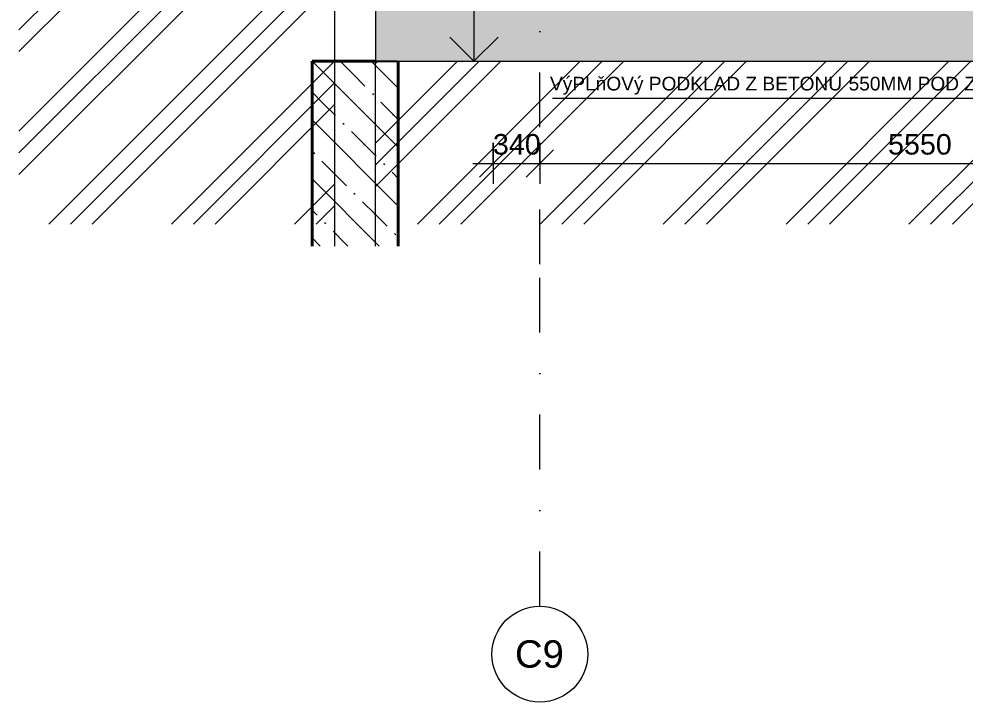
# Model space of a CAD drawing. Header units: millimetres. Extents: x 51291 to 245431, y -8645 to 72638.
# Drawn here: x 81942 to 88856, y -7883 to -2891 of the extents above; entities that cross this region are included whole.
import ezdxf

# ---------------------------------------------------------------- set-up
doc = ezdxf.new("R2010")
doc.units = ezdxf.units.MM
doc.linetypes.add('HA_DashDot_10mm-S3mm', pattern=[1000, 400, -300, 0, -300])
for name, color, linetype, lineweight in [('A-____-____-DIMS', 9, 'Continuous', 5), ('A-____-____-DIMS-100', 9, 'Continuous', 5), ('A-DETL-____-OTLN', 9, 'Continuous', 25), ('A-DETL-____-THIN', 9, 'Continuous', 9), ('A-DETL-____-WIDE', 9, 'Continuous', 40), ('A-DETL-GENF-OTLN', 9, 'Continuous', 9), ('G-____-____-DIMS', 9, 'Continuous', 5), ('G-____-____-TEXT', 9, 'Continuous', 5), ('S-GRID-____-IDEN', 9, 'Continuous', 9), ('S-GRID-____-OTLN', 9, 'Continuous', 5)]:
    doc.layers.add(name, color=color, linetype=linetype, lineweight=lineweight)
doc.styles.add('Arial', font='arial.ttf', dxfattribs={"height": 200})
doc.styles.add('Arial_1', font='arial.ttf', dxfattribs={"height": 150})
doc.styles.add('Arial_2', font='arial.ttf', dxfattribs={"height": 100})
doc.dimstyles.new('Inner_Dimensions', dxfattribs={"dimscale": 304.8, "dimtxt": 153.03891, "dimasz": 0.656168, "dimexe": 0.492126, "dimexo": 0.0625, "dimgap": 0.065617, "dimtad": 1, "dimdec": 0, "dimzin": 0, "dimdsep": 46, "dimtxsty": 'Arial_1', "dimblk1": 'OBLIQUE', "dimblk2": 'OBLIQUE', "dimsah": 1, "dimcen": 0.09, "dimdle": 0.492126, "dimazin": 0, "dimtfac": 1, "dimtdec": 4, "dimtix": 1, "dimtmove": 0, "dimatfit": 3, "dimfxl": 0.492126, "dimfxlon": 1, "dimtvp": 1, "dimtolj": 1, "dimtzin": 0, "dimlwd": 9, "dimlwe": 9, "dimarcsym": 2})

# ---------------------------------------------------------------- blocks, each defined once
blk = doc.blocks.new('Grid - Radius 3_5mm-353793-ŘEZ D-D OBJEKT D')
at = {"layer": 'S-GRID-____-IDEN'}
blk.add_circle((-5401.8, -7532.8), 350, dxfattribs=at)
blk = doc.blocks.new('DIMBLOCK76-ŘEZ D-D OBJEKT D')
at = {"layer": 'A-____-____-DIMS-100', "lineweight": 9}
for p, q in [((85408.6, -3796.9), (85408.6, -4096.9)), ((85408.6, -3946.9), (85408.6, -3796.9)), ((85748.6, -3796.9), (85748.6, -4096.9)), ((85748.6, -3946.9), (85748.6, -3796.9)), ((85408.6, -3946.9), (85508.6, -3846.9)), ((85748.6, -3946.9), (85848.6, -3846.9)), ((85258.6, -3946.9), (85748.6, -3946.9)), ((85408.6, -3946.9), (85308.6, -4046.9)), ((85748.6, -3946.9), (85648.6, -4046.9))]:
    blk.add_line(p, q, dxfattribs=at)
at = {"layer": 'A-____-____-DIMS-100', "color": 0, "lineweight": 9, "insert": (85405.6, -3732.2), "char_height": 150, "width": 415.324, "attachment_point": 1, "line_spacing_factor": 0.941778, "style": 'Arial_1'}
blk.add_mtext('340', dxfattribs=at)
blk = doc.blocks.new('_Oblique')
at = {"color": 0, "linetype": 'ByBlock', "lineweight": -2}
blk.add_line((-0.5, -0.5), (0.5, 0.5), dxfattribs=at)
blk = doc.blocks.new('DIMBLOCK77-ŘEZ D-D OBJEKT D')
at = {"layer": 'A-____-____-DIMS-100', "lineweight": 9}
for p, q in [((85748.6, -3796.9), (85748.6, -4096.9)), ((85748.6, -3946.9), (85748.6, -3796.9)), ((91298.6, -3796.9), (91298.6, -4096.9)), ((91298.6, -3946.9), (91298.6, -3796.9)), ((85748.6, -3946.9), (85848.6, -3846.9)), ((91298.6, -3946.9), (91398.6, -3846.9)), ((85748.6, -3946.9), (85648.6, -4046.9)), ((85748.6, -3946.9), (91298.6, -3946.9)), ((91298.6, -3946.9), (91198.6, -4046.9))]:
    blk.add_line(p, q, dxfattribs=at)
at = {"layer": 'A-____-____-DIMS-100', "color": 0, "lineweight": 9, "insert": (88292.9, -3732.2), "char_height": 150, "width": 553.765, "attachment_point": 1, "line_spacing_factor": 0.941778, "style": 'Arial_1'}
blk.add_mtext('5550', dxfattribs=at)
blk = doc.blocks.new('Spot Elevations - Default-792506-ŘEZ D-D OBJEKT D')
at = {"layer": 'G-____-____-DIMS', "lineweight": 9}
for p, q in [((5929, -1150), (4929, -1150)), ((4929, -1150), (4929, -1650)), ((4752.3, -1473.2), (4929, -1650)), ((4929, -1650), (5105.8, -1473.2))]:
    blk.add_line(p, q, dxfattribs=at)

msp = doc.modelspace()

# ---------------------------------------------------------------- hatches: boundary and pattern name
at = {"layer": 'A-DETL-GENF-OTLN', "lineweight": 5}
h = msp.add_hatch(dxfattribs=at)
h.set_pattern_fill('FP_33', color=50, style=0, pattern_type=2)
h.set_pattern_definition([(45, (86778.3, 1865.4), (-449.013, 449.013), []), (45, (86937.05, 1865.4), (0, 898.026), []), (45, (86619.55, 1865.4), (0, 898.026), [])])
h.paths.add_polyline_path([(99842.4, -4390.7), (114228.6, -4390.7), (114228.6, -2600), (114093.6, -2600), (113653.1, -2590.5), (113325.9, -2556.1), (112957.2, -2648), (112607.9, -2560.9), (112451.2, -2600), (112003.4, -2631.7), (111844.2, -2615), (111558.9, -2522.3), (111170.8, -2619.1), (110233.1, -2553.5), (109760.4, -2636.9), (109263.1, -2584.6), (108405.3, -2645.4), (106286.6, -2571.4), (106048.4, -2600), (105778.7, -2600), (105628.2, -2618.1), (105369.6, -2590.9), (101870.7, -2675.6), (101755, -2537.7), (101253.9, -2600), (100633.9, -2645.9), (100333.2, -2536.5), (99748.2, -2598.8), (99440.9, -2600), (98840.9, -3200), (98328.4, -4225), (94598.4, -4225), (94085.9, -3200), (84548.6, -3200), (84548.6, -4390.7), (98840.9, -4390.7)])
h.paths.add_polyline_path([(117743.2, -4390.7), (117743.2, 1482.7), (117197.7, 1501.8), (117197.7, 1493.5), (117479.6, 1488.6), (117388.7, 449.5), (117388.7, 250), (116688.6, 250), (116688.6, 451.2), (116607.9, 1374.2), (115670.5, 1374.2), (114474.5, 1415.9), (114258.6, 1200), (114588.6, 1200), (114588.6, -4390.7), (114723.6, -4390.7)])
h.paths.add_polyline_path([(81941.7, -4390.7), (84248.6, -4390.7), (84248.6, -500), (84548.6, -500), (82978.8, 1069.8), (82878.1, 1068.7), (82797.7, 150), (82797.7, -50), (82146.1, -50), (82146.1, 151.2), (82068.5, 1038), (81941.7, 1033.6), (81941.7, -4359.2)])
h.paths.add_polyline_path([(82596.1, 150), (82597.7, 150), (82597.7, 1276.6), (82596.1, 1276.5), (82596.1, 449.5)])
h.paths.add_polyline_path([(82316.1, 150), (82316.1, 1046.6), (82307.5, 1046.3), (82307.5, 150)])
h = msp.add_hatch(dxfattribs=at)
h.set_pattern_fill('FP_35', color=50, style=0, pattern_type=2)
h.set_pattern_definition([(45, (86778.3, 1865.4), (41.4322, 151.91765), [195.312, -39.062, 3.353, -35.71])])
h.paths.add_polyline_path([(84548.6, -3200), (95498.4, -3200), (95948.4, -2750), (84548.6, -2750)])
h = msp.add_hatch(dxfattribs=at)
h.set_pattern_fill('FP_28', color=50, style=0, pattern_type=2)
h.set_pattern_definition([(315, (86778.3, 1865.4), (215.526, 215.526), []), (315, (86778.3, 2068.6), (215.526, 215.526), [127, -76.2, 12.7, -76.2, -127]), (315, (86778.3, 2068.6), (215.526, 215.526), [-292.1, 127, 0])])
h.paths.add_polyline_path([(84713.6, -4551.3), (84713.6, -3200), (84083.6, -3200), (84083.6, -4551.3), (84705.7, -4551.3)])

# ---------------------------------------------------------------- linework, layer by layer
at = {"layer": 'A-DETL-____-OTLN'}
msp.add_line((84548.6, -3200), (84705.7, -3200), dxfattribs=at)
at = {"layer": 'A-DETL-____-THIN'}
for p, q in [((84248.6, -500), (84248.6, -3200)), ((84548.6, -2750), (84548.6, -3200)), ((84248.6, -3200), (84248.6, -4551.3)), ((84548.6, -4551.3), (84548.6, -3200)), ((84705.7, -3200), (85155.7, -3200)), ((85155.7, -3200), (95498.4, -3200)), ((90759.8, -3473.5), (85839.8, -3473.5))]:
    msp.add_line(p, q, dxfattribs=at)
at = {"layer": 'A-DETL-____-WIDE'}
for p, q in [((84083.6, -3200), (84083.6, -4551.3)), ((84548.6, -3200), (84083.6, -3200)), ((84713.6, -4551.3), (84713.6, -3200))]:
    msp.add_line(p, q, dxfattribs=at)
at = {"layer": 'G-____-____-DIMS', "lineweight": 9}
msp.add_line((85210.5, -3200), (85267.1, -3200), dxfattribs=at)
at = {"layer": 'S-GRID-____-OTLN', "linetype": 'HA_DashDot_10mm-S3mm', "lineweight": 9}
for p, q in [((85748.6, -4682.8), (85748.6, 12950.5)), ((85748.6, -7182.8), (85748.6, -4682.8))]:
    msp.add_line(p, q, dxfattribs=at)

# ---------------------------------------------------------------- block references
at = {"layer": 'G-____-____-DIMS', "lineweight": 9, "extrusion": (0, 0, -1)}
msp.add_blockref('Spot Elevations - Default-792506-ŘEZ D-D OBJEKT D', (-90196.1, -1550), dxfattribs=at)
at = {"layer": 'S-GRID-____-IDEN'}
msp.add_blockref('Grid - Radius 3_5mm-353793-ŘEZ D-D OBJEKT D', (91150.4, 0), dxfattribs=at)

# ---------------------------------------------------------------- texts
at = {"layer": 'G-____-____-TEXT', "color": 7, "lineweight": 9, "char_height": 100, "attachment_point": 1, "style": 'Arial_2'}
for s, insert, width in [('VýPLňOVý PODKLAD Z BETONU', (85822.7, -3313.8), 2597.468), (' 550MM POD ZáKL. SPáROU OBJEKTU D', (87965.9, -3313.8), 3246.834)]:
    msp.add_mtext(s, dxfattribs=dict(at, insert=insert, width=width))
at = {"layer": 'S-GRID-____-IDEN', "lineweight": 5, "insert": (85566.9, -7431.4), "char_height": 200, "width": 440.928, "attachment_point": 1, "style": 'Arial'}
msp.add_mtext('C9', dxfattribs=at)

# ---------------------------------------------------------------- dimensions: what is measured, and where the dimension line sits
at = {"layer": 'A-____-____-DIMS', "lineweight": 9}
dim = msp.add_linear_dim(base=(85748.6, -3946.9), p1=(85408.6, -3796.9), p2=(85748.6, -3796.9), angle=0, dimstyle='Inner_Dimensions', override={"dimpost": '<>', "dimfxl": 340.000019}, dxfattribs=at)
dim.commit()
dim.dimension.update_dxf_attribs({"geometry": 'DIMBLOCK76-ŘEZ D-D OBJEKT D', "text_midpoint": (85578.6, -3850.3)})
dim = msp.add_linear_dim(base=(91298.6, -3946.9), p1=(85748.6, -3796.9), p2=(91298.6, -3796.9), dimstyle='Inner_Dimensions', override={"dimpost": '<>', "dimfxl": 5550}, dxfattribs=at)
dim.commit()
dim.dimension.update_dxf_attribs({"geometry": 'DIMBLOCK77-ŘEZ D-D OBJEKT D', "text_midpoint": (88523.6, -3850.4)})

doc.saveas('drawing.dxf')
